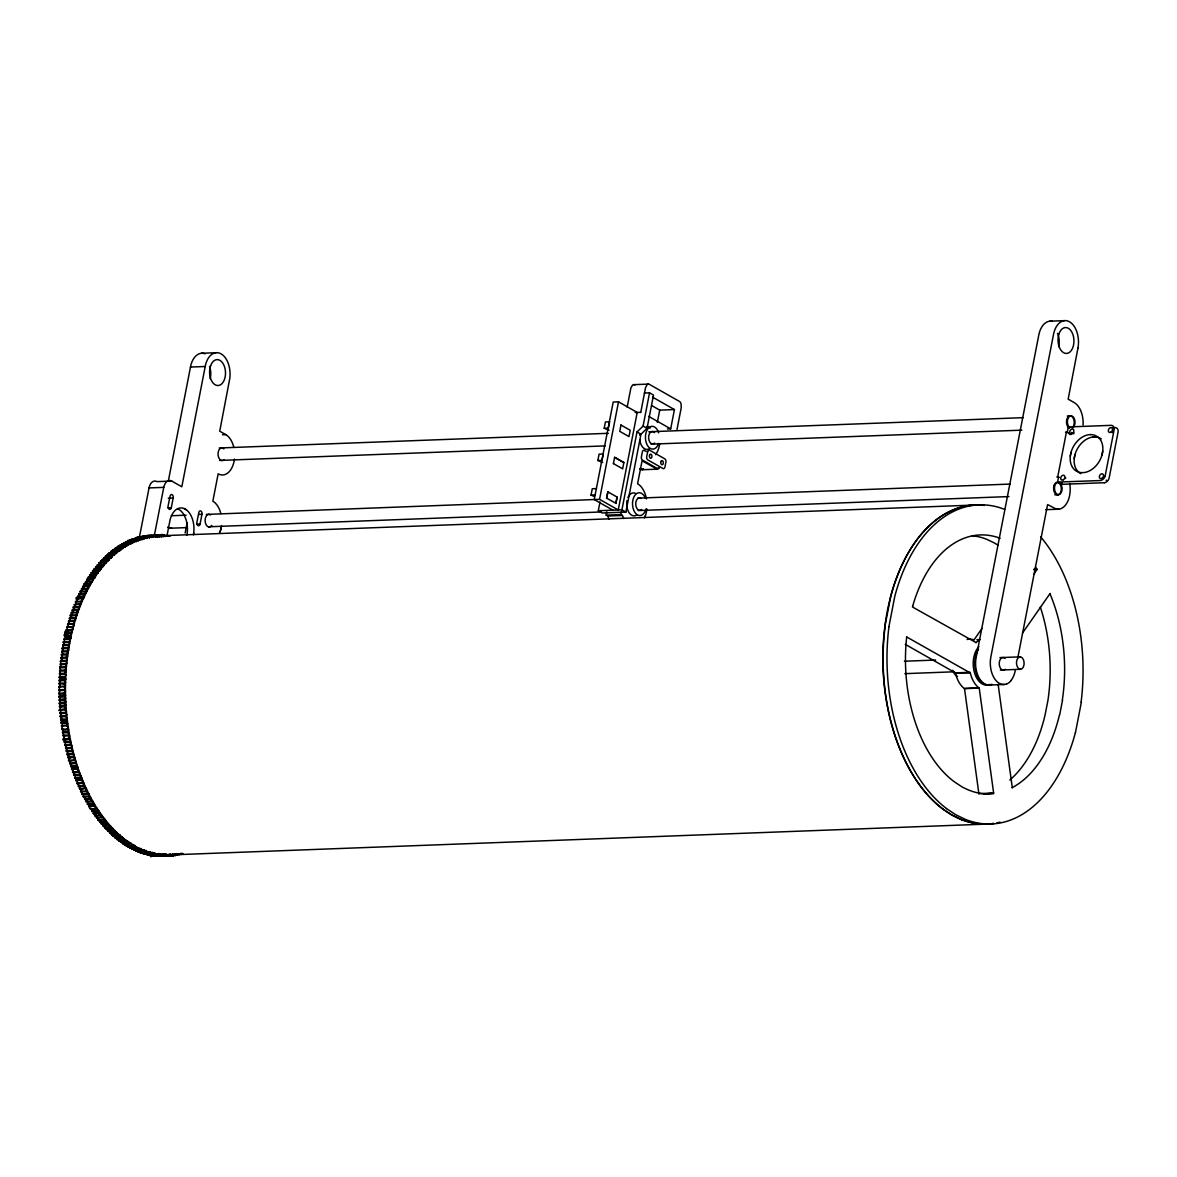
<?xml version="1.0" encoding="UTF-8"?>
<svg xmlns="http://www.w3.org/2000/svg" width="1177" height="1177" viewBox="0 0 1177 1177"><rect width="100%" height="100%" fill="white"/><g stroke="black" fill="none" stroke-linecap="round" stroke-linejoin="round"><path stroke-width="1.5" d="M60.204 684.97C57.967 687.751 61.027 690.914 58.879 693.047M58.938 687.412C68.413 684.661 62.984 689.075 65.456 691.208M64.176 687.162C69.472 682.925 55.996 684.499 60.13 682.734C57.835 679.82 61.792 676.598 65.677 679.261M125.409 542.067L125.409 543.156M124.203 842.85C123.173 847.602 132.515 844.865 128.896 842.026C128.19 845.115 121.157 845.263 122.334 841.584M127.307 542.023L127.322 541.155M131.412 843.453L132.118 845.527M129.205 541.994C128.558 537.771 135.399 539.905 136.414 541.523M135.061 539.86C136.576 544.657 118.759 539.066 133.133 540.699M64.22 683.881L65.544 682.498M129.794 540.169L130.721 541.861L131.177 539.507M136.414 541.479L137.032 537.742M132.633 540.949L132.618 543.141L127.293 543.362M126.498 841.746L120.907 842.438L120.495 840.275M126.219 842.232C127.293 835.891 118.068 845.16 118.671 838.598M65.559 682.469L64.323 680.203L65.662 679.276M138.342 540.758L138.445 538.58M118.568 840.687L123.879 840.51L123.909 839.731M60.336 678.467C57.526 677.408 62.219 675.407 59.438 674.421M65.647 678.276C62.749 677.261 66.971 675.863 65.353 674.701M133.045 540.272L133.133 538.772L134.046 539.61M123.909 839.937L123.453 837.862L122.57 839.363M116.729 839.245L116.832 837.465M122.04 839.069C109.446 837.95 123.85 843.026 122.173 836.965M65.691 674.965L64.661 673.273L66.074 671.92M134.987 539.699C134.266 536.079 141.726 536.609 141.593 539.581M143.947 537.403L143.006 536.123L142.182 538.419L141.019 536.521L139.71 540.302L138.989 538.492M136.9 539.684L131.177 539.478L136.488 539.287M142.211 539.493L142.343 537.536M121.628 836.435C120.701 839.407 113.698 839.687 115.022 835.964M120.687 837.965L119.848 834.905L116.317 835.037M60.41 661.415C61.351 663.225 61.219 665.52 59.806 667.418C62.19 670.861 56.231 675.627 64.617 674.112M66.059 671.89L64.853 670.449L66.118 669.684M143.565 539.11L142.888 537.183L137.047 537.639L138.253 539.301L138.974 537.536M143.579 539.125L144.285 537.33M119.833 834.92C118.568 838.23 111.844 837.715 113.11 833.846M118.877 836.42L118.465 835.229M66.177 669.669C64.249 667.271 67.575 665.888 65.515 664.534M118.436 835.552C119.833 830.373 112.212 839.186 111.344 834.022M146.11 538.477L146.845 536.197L141.019 536.521M117.141 834.728L116.317 831.712M181.758 853.34L181.14 854.443L180.772 853.369M138.989 537.433C139.622 535.52 140.563 540.993 140.887 537.698M144.3 537.227L144.859 536.653L146.11 538.507M111.359 833.919L111.491 832.698M115.655 832.654L109.991 833.36L109.726 831.124M115.361 833.066L115.081 830.638M179.728 854.325L179.154 854.885L178.83 853.899M61.969 659.414L60.395 661.415L65.721 661.209L66.824 663.284L65.382 664.417L60.13 664.681M65.721 661.209L67.104 660.15M177.168 855.267L177.845 853.899M107.784 831.153L108.019 829.211M115.081 830.521L113.316 831.212L113.36 828.829M182.979 853.531L177.727 853.913M978.896 793.886L964.507 688.619L979.22 688.059L993.638 793.063L983.766 794.034M67.177 660.135L67.28 659.223M144.815 537.271L144.153 538.066L143.874 537.124M175.888 853.928L175.167 855.576L174.682 853.913M66.677 658.62L66.192 657.193L67.663 656.06L66.574 654.912L61.189 655.045L62.661 654.074M172.386 855.238L171.989 853.913M112.845 828.299C111.065 831.551 105.062 830.638 106.018 826.872M146.728 537.477L147.596 535.682M111.815 829.653L111.168 826.489M152.039 537.286L152.907 535.491M173.946 853.899L173.431 855.797L159.704 855.9M62.249 657.193L62.366 656.28M62.175 657.207L60.777 658.223L66.089 658.017M66.501 654.839C69.237 654.015 65.706 650.955 68.443 650.763M170.43 855.355L169.635 855.061M153.996 537.256L154.849 535.094L155.967 537.139L155.57 535.167L154.805 536.374M912.616 606.199L912.499 607.008L976.042 642.598M168.502 855.105L168.385 855.944L167.649 855.296M111.153 826.504C109.799 829.241 102.973 829.402 104.621 825.695M110.152 827.755C111.771 821.546 101.708 829.785 102.855 823.312M62.675 654.059L62.808 653.161M61.778 652.014L63.293 650.057L62.263 648.88M155.982 537.109L156.335 535.02L157.38 537.05L158.336 534.961L159.366 537.021L160.101 536.271M166.531 855.105L166.104 856.179L165.574 855.179M170.018 853.972C169.915 859.063 168.237 851.78 167.811 855.311M171.827 855.002L177.683 855.179M1070.276 456.19L1071.041 452.292M1074.233 458.442L1074.998 454.543M1102.746 451.1L1101.996 454.999M108.402 825.945C109.682 819.766 102.664 827.107 101.134 822.841C102.002 819.163 98.265 824.091 99.721 819.781M149.273 537.198L149.008 535.344L149.759 536.109M68.457 650.749L68.604 649.851M164.603 854.84L163.838 856.312M62.44 649.071L62.278 647.924L63.47 647.865M68.59 649.822L67.472 648.542L68.781 647.674M186.893 535.108L187.202 533.122A20.171 12.388 87.8 0 0 179.934 510.112L177.506 508.729M193.425 534.858L193.749 532.887M884.81 626.914L890.783 596.15A159.381 97.926 87.8 0 1 984.34 505.433M888.885 626.752L894.873 596.003A159.381 97.926 87.8 0 1 1004.643 509.391M1081.398 702.036L1075.425 732.8M150.862 536.153L151.289 535.182L151.789 536.109M106.739 824.003L106.21 820.781M162.661 853.928C162.47 858.916 160.881 851.765 159.807 856.341M63.632 647.865L62.749 645.687L68.001 645.408L69.678 643.701L68.634 642.392L63.264 642.51L63.411 641.7L70.09 641.539L70.282 640.656M68.899 647.659L68.119 645.555M62.675 645.614L62.822 644.805L68.295 644.599M1062.537 700.227L1059.668 714.954M155.158 853.913L156.041 856.12L156.747 854.09L157.792 856.223L163.632 856.076L164.25 853.987L165.383 856.15L166.045 854.061L167.134 856.135L167.855 855.105M106.195 820.796L105.091 822.002L105.047 819.486M152.863 536.079L153.554 535.138L153.804 536.168M68.575 642.304L68.722 641.509M160.057 536.462L160.278 535.373M157.792 856.253L158.939 854.193L159.748 856.106M1077.926 348.245L1068.157 399.165L1074.189 402.593A20.612 12.667 87.8 0 1 1080.339 409.787A20.774 12.77 87.8 0 1 1083.075 420.895A20.671 12.697 87.8 0 1 1083.061 424.971M649.542 392.838L653.5 395.089L647.041 428.34L640.965 434.21L625.899 512.083L621.942 509.832L637.007 431.959L643.083 426.089L649.542 392.838L644.363 393.03M105.077 819.369L98.147 820.163L98.162 817.559M168.576 479.819L190.865 365.091A20.715 12.726 87.8 0 1 205.136 353.836M103.458 819.957C105.415 813.278 95.263 821.678 96.308 815.014M171.283 507.728L173.181 497.974A2.634 1.618 87.8 0 0 172.063 494.664A2.634 1.618 87.8 0 0 170.062 496.194L168.105 505.933A2.648 1.633 87.8 0 0 169.223 509.229A2.648 1.633 87.8 0 0 171.254 507.714L168.002 507.861M233.767 447.113A20.774 12.756 87.8 0 0 225.749 434.622L219.731 431.194L229.824 378.273A20.715 12.726 87.8 0 0 223.453 355.645A20.965 12.888 87.8 0 0 219.849 353.262A20.715 12.726 87.8 0 0 205.592 364.546L181.832 486.778L171.754 481.069L157.041 481.614A10.358 6.371 87.8 0 0 149.052 487.925L139.504 536.697M185.157 532.99L187.158 522.676M200.061 524.089L201.958 514.32A2.634 1.618 87.8 0 0 200.84 511.024A2.634 1.618 87.8 0 0 198.825 512.554L196.883 522.294A2.648 1.633 87.8 0 0 198.001 525.589A2.648 1.633 87.8 0 0 200.031 524.074L196.78 524.221M594.282 496.459L591.031 495.105L592.266 488.749L596.474 488.602M597.842 460.531L599.078 454.175L603.286 454.013L602.05 460.369L597.842 460.531L602.727 462.546M604.198 428.281L605.434 421.94L609.642 421.778L608.406 428.134L604.198 428.281L609.083 430.311M618.513 401.828L637.198 412.45L618.249 509.965L599.564 499.342L618.513 401.828L613.202 402.034L594.238 499.548L612.923 510.171M625.899 512.083L602.256 512.981L598.299 510.73L600.02 501.858M606.729 498.062L607.935 491.868M613.423 463.606L614.615 457.235L623.839 462.487L622.662 468.858L613.379 463.576M620.97 425L619.735 431.341L628.974 436.593L630.21 430.252L620.926 425.015M623.81 518.542L622.427 515.467L607.715 516.026L606.17 515.143L606.802 511.848M627.164 407.11L630.872 388.013L632.49 385.114A5.561 3.413 87.8 0 1 634.344 384.717L634.977 384.967M615.806 503.418L617.028 497.062M622.427 515.467L620.882 514.584L621.515 511.289M640.715 412.568L645.585 387.454L647.203 384.57A5.561 3.413 87.8 0 1 649.057 384.158L679.85 401.666A4.811 2.957 87.8 0 1 681.071 403.814L681.233 407.728L676.981 429.59M657.34 422.411L659.723 410.126L651.881 405.668M667.418 429.002L670.684 428.869L674.436 409.581L652.455 397.076M1017.987 656.825L1047.604 504.58L1056.21 509.023A20.627 12.667 87.8 0 0 1065.45 505.139A20.583 12.638 87.8 0 0 1069.628 495.458A20.627 12.667 87.8 0 0 1069.775 483.982L1069.716 483.467M1104.276 482.717L1061.551 484.335L1057.593 482.084L1058.594 476.906L1056.799 476.979M1071.629 432.43L1071.261 434.372L1067.304 432.121L1068.304 426.942L1111.441 425.338A5.076 3.737 -60.4 0 1 1114.075 430.017L1105.262 475.39A5.149 3.796 -60.4 0 1 1100.304 480.54L1057.593 482.084M1061.551 484.335L1061.86 482.717M154.216 536.138L163.765 487.366A10.358 6.371 87.8 0 1 171.754 481.069M156.673 537.109L157.586 535.241M161.985 536.903L162.367 535.035L163.25 536.697M64.779 641.745C62.366 637.713 68.81 637.169 70.223 640.568M160.234 535.579L160.881 534.947L161.337 536.977M101.869 817.868L101.472 814.616L100.31 815.705M96.146 817.5L101.487 817.191M70.738 638.508C69.325 634.815 72.753 633.461 71.267 630.151M64.044 638.625C69.06 639.42 57.908 631.313 70.017 635.374M158.763 536.756C158.557 533.814 165.295 533.711 165.163 536.462M164.074 536.55L164.912 535.197M154.746 853.045L153.76 855.87L154.702 852.839M153.76 855.87L159.601 855.738L160.278 853.693L161.72 855.929L155.776 856.091M94.601 815.234L94.631 812.66M99.913 815.028C86.201 815.808 104.106 817.25 99.721 812.66M64.779 635.58C69.561 636.33 58.865 628.356 70.723 632.358M161.646 855.826L162.647 853.899M99.501 812.851L93.439 813.719L93.557 811.13M98.75 813.513L98.868 810.924M160.866 536.462L161.617 535.623M166.178 536.271L166.398 535.373L167.075 536.182M906.643 636.948L970.304 672.95A25.894 15.904 87.8 0 0 978.984 687.912M152.716 853.913C148.876 859.21 166.134 853.178 152.274 855.664M66.78 632.726L66.059 630.504M97.544 811.012L91.924 811.468L91.423 808.378M97.367 811.159L97.25 808.437M71.532 629.371L65.956 630.328L72.636 629.533M67.457 629.769C65.191 625.016 72.209 628.121 73.842 625.796M72.768 629.563L72.312 626.399M163.029 536.138L169.032 536.153M150.627 853.958C148.42 861.873 158.468 849.397 157.056 855.37M157.586 855.444L158.674 853.502L159.601 855.738M96.617 808.261C80.963 811.291 95.911 800.375 95.396 808.246M68.295 626.841L67.736 623.648L74.401 623.751L73.798 620.912L75.534 620.058M73.827 625.767L73.048 623.442M148.537 853.943L148.258 854.899L147.596 853.928M88.966 806.833L89.172 804.259M94.278 806.628L94.484 804.053M146.625 853.207C144.33 856.253 152.127 854.473 152.73 852.398M69.266 622.957L68.59 620.735L73.916 620.529M147.728 854.811L153.657 854.414M150.17 851.78C149.391 855.988 148.891 850.221 147.978 851.898M94.072 803.347L87.525 804.45L87.775 801.875M92.909 804.185L93.086 801.684M70.208 620.22C67.074 616.616 74.96 616.321 75.519 620.029M144.58 852.869L143.726 853.766L149.597 853.605M146.242 854.443L151.553 854.252M92.821 801.184L91.262 801.493L91.335 798.521M91.438 801.802C86.392 802.979 84.7 799.448 85.053 796.991M91.085 801.154L85.759 801.36M75.725 614.806L76.167 618.043L70.782 618.219L70.414 614.997L77.064 615.233L77.108 613.953M142.711 851.913L142.255 853.296M147.949 851.986C147.566 854.605 140.784 854.767 141.549 851.442M140.916 850.75L140.298 852.531L139.651 851.574M147.566 853.119C146.257 847.543 145.374 855.87 139.739 852.442M91.306 798.521L89.879 799.006L90.364 796.785M71.959 614.894C68.34 609.583 81.007 614.982 77.476 610.024M76.932 613.644L76.696 611.981M144.241 849.912C144.344 852.589 137.268 853.766 137.665 850.412M90.379 796.755L83.405 797.006L83.493 793.96M88.716 796.8L88.687 793.519L87.069 793.563L87.422 790.959L80.801 791.841L80.948 789.988M72.739 612.673L72.768 611.393M72.121 610.127C86.657 610.069 69.281 607.92 72.724 611.304M138.754 850.633L138.327 851.81M140.269 852.634L145.61 852.339M89.069 794.254L82.096 794.446L82.346 791.65M73.621 608.332C71.62 604.522 79.477 607.994 80.374 606.258M74.033 609.142L72.533 609.451M77.844 609.259L79.345 608.95L78.727 606.464M136.797 849.853L135.796 850.897L135.679 849.176M143.594 851.692L137.768 851.707M85.803 790.929L86.524 789.134M134.943 848.749L134.428 850.059M80.374 606.229L79.521 604.463L80.404 604.022M658.311 467.843L657.163 469.182L642.156 469.726L640.023 468.578M136.311 851.118C141.505 853.678 142.461 846.454 143.462 851.545M84.818 787.663C80.316 792.621 78.418 786.045 78.476 783.235M132.942 848.014L131.883 849.073L131.809 847.249M133.722 847.999C133.016 852.604 139.857 849.912 140.96 848.455M75.99 603.463L75.593 601.285L81.684 601.462M80.992 602.595L80.904 601.079M80.978 789.899L80.86 788.546L79.698 789.134M84.921 787.398C85.377 785.339 82.537 786.368 83.788 783.029M131.059 846.954L130.456 848.323L129.911 846.969M76.255 601.594C79.786 601.697 70.546 594.37 82.258 598.563M136.194 847.175C137.709 850.338 138.651 845.454 139.651 850.059M132.398 849.308L137.694 849.132M136.267 847.013L135.767 848.117L130.441 848.337M134.59 845.41C134.325 849.823 120.466 845.645 133.825 847.087M83.655 783.088L77.152 783.794L77.55 781.557M82.464 783.588L82.64 780.322L75.711 780.307L76.196 777.762L81.537 777.57L81.846 778.365M76.74 598.652L78.388 598.607L77.903 596.062L84.523 596.607L84.258 593.635L86.083 593.385M82.052 598.446L76.431 599.328M82.449 598.652L83.699 598.416L83.214 595.856M129.029 846.175L128.514 847.263M81.316 780.822L81.816 778.468M79.565 596.048L79.109 593.517L84.42 593.311M127.042 845.233L126.336 846.013L126.086 844.659M81.507 777.57L74.887 778.232L75.416 775.893M80.198 778.026L80.727 775.687M80.772 593.546L80.345 591.001L86.951 591.634L86.774 588.662L88.599 588.529L87.907 586.573M86.083 593.355L85.744 590.854M132.001 845.777L133.295 844.556L133.325 846.778M125.189 843.997L124.688 844.968M80.772 775.599C79.653 773.466 71.282 777.261 74.386 773.024M79.109 775.202L79.609 772.524L78.138 772.318M123.511 842.379L122.805 843.732M81.89 591.369L81.625 588.544L86.936 588.353M78.359 770.552C78.359 773.318 70.9 773.583 73.048 770.744M121.599 841.172L121.054 842.188M83.214 588.529C80.168 582.909 92.497 589.545 89.261 584.292M126.586 841.584L127.66 840.966L128.102 843.541M78.447 770.405C78.594 767.286 70.605 771.273 71.62 766.551M77.049 769.449L77.697 767.11L76.932 766.345M119.804 839.76L119.054 841.055M84.141 585.072C83.155 580.908 90.923 585.558 91.144 583.557C91.32 579.393 83.567 580.261 85.789 584.263M84.332 586.823L84.332 585.631M88.246 585.925L82.581 586.749M73.136 770.597L73.092 769.317L71.753 769.655M643.436 468.814L642.451 469.741M76.682 766.404L70.752 766.727L71.444 764.403M76.078 766.521C77.167 763.682 75.475 763.902 75.181 762.328C78.888 757.591 58.953 761.769 74.372 760.577M89.57 583.557L83.905 584.366M117.803 838.657L117.214 839.628M75.137 763.579L69.811 763.77L70.532 761.475M116.067 837.053L115.375 838.142M92.071 582.129C92.88 580.923 93.071 575.818 94.969 577.789M87.157 581.997L87.024 579.158L92.336 578.952M68.693 760.004L69.649 758.518M74.004 759.798L74.725 757.429L68.045 757.782L68.81 755.546L67.369 754.737M114.36 835.39L113.61 836.538M88.54 579.761L88.452 576.921L93.763 576.73M73.445 757.576L73.901 754.442L67.221 754.751L67.795 751.632L66.221 750.882L67.045 748.587M655.633 454.69L657.222 452.042A21.73 13.344 87.8 0 0 659.694 443.803M94.999 577.804C95.852 575.244 95.867 572.949 98.324 572.978M112.536 833.875L111.874 834.861M90.085 577.348L89.893 574.744L95.205 574.538M116.214 831.845L115.464 832.933M72.327 753.736L73.106 751.426M110.815 832.183L110.049 833.272M91.468 574.965L91.379 572.611L96.823 572.537M973.894 640.053L982.001 628.415M1034.23 574.023L1036.981 569.227A129.382 79.492 87.8 0 0 1035.466 567.064M1022.519 633.049L1050.105 593.458M73.033 751.426L71.812 751.485L72.135 749.852M109.034 830.55L107.784 831.183L113.095 830.977M92.674 571.816L92.895 570.536L99.015 571.139M97.985 571.61L98.206 570.33M66.089 748.601L66.074 745.527M71.267 748.41L71.65 745.335M72.194 749.793L71.591 748.41M94.513 571.125C92.071 566.063 100.707 569.962 101.296 568.682M99.604 569.977L99.736 568.314M107.21 828.932L106.563 829.785M108.24 831.624L113.536 831.433M105.709 826.887L104.9 827.887M65.824 745.527C63.661 745.688 67.177 741.466 64.426 742.393M71.503 745.321L70.09 744.482L70.958 742.246L64.279 742.378L65.015 739.362M95.572 567.049C109.799 567.285 92.968 564.489 95.984 568.874M64.117 741.539L69.414 741.363L69.59 742.172M103.973 825.092L103.149 826.077M69.531 741.216C70.988 740.156 70.267 738.582 69.031 739.038C56.658 742.304 67.236 737.037 63.705 736.155C63.602 734.095 62.499 732.491 63.131 729.917C62.307 728.489 61.351 726.415 62.484 724.238C55.672 718.426 77.711 721.575 60.924 722.413M97.161 565.107C111.624 565.843 94.616 561.988 97.514 566.858M63.47 738.406C73.298 741.392 69.487 728.269 62.337 732.05M98.853 563.68C98.956 561.664 104.223 561.4 105.327 563.533M98.765 563.239L104.503 562.547M102.222 823.297L101.428 824.194M99.03 565.578L98.809 563.474M100.722 563.18C98.927 558.486 107.136 562.194 107.681 561.311M100.398 561.414L106.136 560.738M67.663 731.844L68.619 729.74L62.028 729.711M99.089 819.207L98.162 820.148M102.267 561.988C100.766 557.354 107.725 559.502 109.373 559.928M102.046 559.649L107.798 558.987M61.822 728.857C70.973 731.094 69.075 722.943 61.469 726.489M97.294 817.353L96.573 818.059M104.003 559.722C102.384 555.176 109.785 557.883 111.05 558.281M103.723 557.927L109.476 557.295M66.677 725.429L67.707 723.414L61.116 723.281M95.94 815.014L94.999 815.911M105.739 558.442C103.841 554.911 110.329 554.029 111.815 556.53M105.43 556.28L111.182 555.662M94.513 812.748L93.454 813.704M112.256 557.148L112.462 554.499L114.463 555.161L114.669 552.557L109.358 552.749L109.108 554.955M107.387 556.486L107.607 554.279L112.918 554.073M61.925 720.398L60.704 720.044L61.116 718.676M92.733 810.776L93.557 811.085M97.72 810.865L98.574 810.453M61.175 718.617C63.323 717.117 59.071 717.117 60.483 715.675M60.174 715.94L65.5 715.734L66.692 714.763M110.873 553.778L111.124 551.292L116.435 551.086L117.42 552.66L117.98 549.865L119.73 550.924M110.653 551.66L116.435 551.086M91.203 808.555L90.438 809.173M60.601 715.587L61.307 714.012M61.233 713.983C58.409 713.718 62.661 710.29 59.821 710.334M65.309 712.379C71.267 706.95 47.124 713.336 66.147 708.333M59.939 712.629L65.191 712.482L66.706 714.748M112.609 552.057L112.904 549.894L118.215 549.688M59.615 709.407L60.777 707.583M114.316 549.88C114.125 546.054 120.422 548.968 121.525 549.63M114.243 548.894L120.025 548.35M60.763 707.568C57.438 707.053 62.499 704.611 59.512 703.861M59.38 706.156L65.927 705.111M116.082 548.055L121.849 547.07L122.791 548.732L123.688 545.848L125.159 547.231M87.539 804.435L89.055 804.009M59.438 703.831L60.439 702.08M59.188 702.875L65.75 701.875M117.965 547.673L118.377 546.054L123.688 545.848M121.849 547.07L116.067 547.599M86.142 802.008L87.51 801.375M60.454 702.066C58.644 700.33 60.115 699.329 59.865 697.667M59.115 699.565L65.618 698.652A159.66 98.088 87.8 0 1 165.986 536.123M64.367 699.403L64.912 700.536M84.759 799.521L90.07 799.33M83.081 793.886L82.096 794.431M58.953 696.328L65.544 695.401L65.265 694.312M59.291 697.372L58.938 696.328L65.412 695.475M125.556 544.686C112.609 547.526 125.174 541.435 126.41 546.349M127.425 543.597L121.628 544.083L127.425 543.597L128.293 545.348L129.308 542.568L130.721 544.083M83.479 796.961L85.068 796.961M59.836 694.459C55.878 691.826 65.868 694.71 65.471 691.223M81.86 791.282L80.816 791.827M123.526 544.348L123.997 542.774L129.308 542.568M86.112 788.384L85.009 788.928M128.514 543.568L132.604 543.171M131.221 541.597L125.409 542.053L135.855 541.744M78.285 783.308L77.299 783.735M78.344 786.501L83.655 786.31M77.02 780.645L76.005 781.028M131.103 541.714L130.721 544.054M76.093 777.806L74.887 778.232M138.445 538.551L133.133 538.757M64.676 673.259L59.35 673.465M74.887 775.069L73.813 775.408M142.196 539.522L138.092 539.816M72.827 772.524L74.401 772.98M147.493 538.213L148.905 536.05M149.464 537.86L150.568 535.55L151.421 537.536M69.958 763.755L71.444 764.373M68.928 760.783L70.546 761.445M1092.521 437.005L1095.787 436.888M68.06 757.782L69.664 758.488M170.032 853.943L171.151 855.988M66.971 748.587L66.28 748.601M201.355 353.277L216.068 352.717M992.049 684.396A20.642 12.682 87.8 0 1 984.575 683.866A20.745 12.741 87.8 0 1 978.411 676.657A20.936 12.859 87.8 0 1 976.13 669.492A20.568 12.638 87.8 0 1 976.16 657.384L1038.805 334.959A20.568 12.638 87.8 0 1 1043.028 325.22A20.936 12.859 87.8 0 1 1049.781 321.189L1064.494 320.644A20.745 12.741 87.8 0 1 1069.54 321.807A20.656 12.697 87.8 0 1 1075.704 329.001A20.745 12.741 87.8 0 1 1078.426 340.079A20.656 12.697 87.8 0 1 1077.911 348.215M190.424 367.062L205.136 366.503M633.712 384.658L648.424 384.099M659.723 410.126L674.436 409.581M635.212 412.524L640.612 412.333M222.482 434.754L225.749 434.622M219.202 447.996L608.377 433.313M648.762 431.782L1023.254 417.658M1067.318 415.996L1070.982 415.849M219.613 460.442L605.125 445.892M651.013 444.156L1021.842 430.149M1112.324 427.678L1115.399 427.589A5.076 3.737 -60.4 0 1 1118.032 432.268L1109.22 477.627A5.149 3.796 -60.4 0 1 1104.261 482.791M1065.494 432.18L1067.304 432.121M1069.452 434.431L1071.261 434.372M149.052 487.925L163.765 487.366M168.267 498.151L173.181 497.974M591.031 495.105L595.238 494.943M198.678 514.452L201.958 514.32M171.415 515.732L186.098 515.188M206.284 514.423L599.564 499.342M637.684 498.136L1010.352 484.071M598.299 510.73L621.942 509.832M169.988 528.238L186.51 527.62M208.535 526.781L601.388 511.951M638.111 510.568L1008.924 496.576M1054.827 494.84L1058.491 494.708A6.223 3.825 87.8 0 0 1061.492 485.292A6.223 3.825 87.8 0 0 1054.872 485.468A6.223 3.825 87.8 0 0 1058.491 494.708M606.17 515.143L620.882 514.584M147.007 535.52L160.881 534.947M145.006 535.785L150.833 535.52M157.071 535.211L164.397 535.152M143.006 536.123L148.832 535.829M156.35 535.932L973.732 505.08M139.033 536.977L144.859 536.653M137.562 537.359L142.873 537.153M166.899 536.094L170.43 535.962M135.09 538.095L140.401 537.904M138.842 539.184L144.153 538.978M129.249 540.272L134.561 540.066M123.511 543.038L128.823 542.965M1045.647 509.685L1058.711 509.2M117.906 546.363L123.217 546.29M112.448 550.247L117.759 550.042M108.887 553.146L114.228 553.072M107.151 554.676L112.462 554.485M94.028 569.035L99.339 568.829M92.497 571.08L97.809 570.874M90.997 573.17L96.337 573.081M89.511 575.303L94.837 575.112M88.069 577.495L93.38 577.304M86.657 579.746L91.968 579.54M85.274 582.027L90.614 581.953M81.287 589.177L86.642 589.103M80.021 591.663L85.332 591.457M78.8 594.179L84.111 593.973M77.638 596.842L82.905 596.533M75.299 601.977L80.61 601.771M79.874 603.786L74.21 604.654L79.521 604.448M1033.7 569.344L1036.981 569.227M1033.994 569.786L1037.261 569.653M73.195 607.479L78.506 607.273M71.12 612.908L76.431 612.717M70.164 615.733L75.49 615.542M69.252 618.602L74.563 618.396M68.369 621.485L73.68 621.279M67.53 624.398L72.842 624.207M66.721 627.356L72.032 627.15M65.221 633.344L70.591 633.226M64.529 636.374L69.84 636.168M65.603 637.831L70.914 637.625M63.867 639.435L69.178 639.229M62.969 644.79L64.367 643.907L63.323 642.598M62.278 647.924L67.589 647.718M62.146 648.733L67.457 648.527M61.778 651.058L67.089 650.852M61.645 651.881L67.03 651.749M61.307 654.206L66.618 654.015M60.88 657.384L66.192 657.193M60.498 660.577L65.809 660.371M60.145 663.784L65.456 663.578M59.85 666.991L65.162 666.8M59.777 667.83L65.088 667.639M59.586 670.228L64.897 670.022M59.586 671.125L64.897 670.934M976.925 639.685L980.206 639.552M59.174 676.716L64.485 676.51M59.13 677.569L64.441 677.363M59.027 679.968L64.338 679.776M59.071 680.88L64.308 680.615M58.924 683.234L64.249 683.043M58.865 686.5L64.191 686.309M58.85 689.781L64.161 689.575M58.85 690.634L64.161 690.428M904.436 661.224L935.641 660.047M999.891 657.619L1020.091 656.854M58.894 693.9L65.147 694.253M58.968 697.181L64.279 696.99L64.249 696.137M59.071 700.462L64.397 700.256M59.233 703.728L64.544 703.537L64.5 702.684M904.848 673.656L954.415 671.787M1000.318 670.051L1020.503 669.286A6.223 3.825 87.8 0 0 1023.504 659.87A6.223 3.825 87.8 0 0 1016.884 660.047A6.223 3.825 87.8 0 0 1020.503 669.286M905.29 644.363L955.444 672.876L970.157 672.317M59.438 707.009L64.75 706.803L66.162 708.319M955.444 672.876L970.304 672.95M59.953 713.527L65.265 713.336M60.262 716.778L65.588 716.587L67.045 717.955M60.527 719.176L65.838 718.985L67.295 720.206M60.704 720.044L66.015 719.853M989.622 685.029L1004.334 684.47M978.999 687.898L964.272 688.457A25.894 15.904 87.8 0 1 955.592 673.494M61.351 725.65L66.662 725.444L66.78 726.283M62.558 732.903L67.78 732.683M62.881 735.242L68.192 735.037M63.117 736.081L68.34 735.86M64.764 744.688L70.09 744.482M64.956 745.497L70.267 745.306M65.471 747.792L70.797 747.601M65.662 748.601L70.973 748.41M66.221 750.882L71.532 750.691M66.427 751.691L71.812 751.485M67.001 753.957L72.312 753.751L72.533 754.545M67.825 756.988L73.136 756.796M69.575 763.005L74.887 762.799M70.517 765.962L75.828 765.756M72.4 767.272L77.711 767.08M71.473 768.89L76.785 768.699M72.488 771.788L77.8 771.597M73.518 774.657L78.83 774.466M74.592 777.497L79.904 777.306M75.711 780.307L81.022 780.101M76.843 783.073L82.155 782.867M78.02 785.809L83.332 785.603M79.242 788.502L84.553 788.296M80.477 791.15L86.127 791.635M81.757 793.769L87.069 793.563M83.052 796.343L88.378 796.138M84.391 798.874L89.702 798.683M87.157 803.817L92.468 803.611M88.584 806.216L93.895 806.01M90.04 808.57L95.749 808.982M91.526 810.879L96.838 810.673M93.042 813.145L98.353 812.939M97.735 819.619L103.046 819.427M99.354 821.678L104.665 821.487M99.78 822.208L105.091 822.017M100.987 823.694L106.298 823.488M102.649 825.651L107.96 825.445M978.926 793.622L993.638 793.063M104.341 827.549L109.652 827.343M106.048 829.388L111.359 829.182M109.535 832.919L114.846 832.713M111.3 834.581L116.611 834.39M113.095 836.2L118.406 836.008M114.89 837.759L120.216 837.568M120.422 842.085L125.733 841.893M122.305 843.409L131.397 843.423M124.188 844.659L129.499 844.468M126.101 845.836L131.412 845.66M126.586 846.16L131.912 845.969M129.941 848.043L135.752 848.131M131.883 849.073L137.194 848.867M133.84 850.015L139.151 849.823M135.796 850.897L146.242 850.53M146.639 851.883L150.744 851.913L150.994 853.781M141.726 853.148L147.037 852.942M156.541 853.811L160.087 853.678M160.749 854.237L166.06 854.031M170.989 854.885L988.386 824.032M168.37 855.959L175.697 855.502M63.426 641.7L64.72 641.745M69.369 638.434L70.708 638.508M657.163 469.182L642.068 460.81L637.596 483.776A21.819 13.403 87.8 0 1 642.274 488.249A22.025 13.535 87.8 0 1 646.482 498.916M163.632 856.076L162.75 854.399M64.941 739.347L63.72 739.244M65.412 632.549L66.53 632.696M68.957 739.024L68.781 738.2M66.221 629.563L67.324 629.739M67.001 626.605L68.045 626.797M155.57 855.12L154.878 853.958M67.751 623.648L69.09 623.942L69.178 622.81M153.554 854.723L152.73 852.442M67.28 729.49L67.133 728.651M68.604 620.735L69.708 621.015M74.887 617.675L76.152 618.043M69.561 617.866L70.782 618.219M66.353 723.061L66.236 722.222M70.429 614.997L71.532 615.35M71.385 612.187L72.606 612.628M144.285 849.823L145.051 852.236M73.43 606.67L74.519 607.126M141.623 850.912L140.975 848.573M64.75 706.803L64.691 705.95M80.58 604.11L81.331 603.345M64.882 703.699L65.941 705.082M961.55 819.648L951.825 814.97L942.38 808.746M184.039 508.479L186.466 509.862M65.044 700.595L65.765 701.86M81.875 601.55L81.949 599.608M65.176 697.461L65.632 698.623A159.66 98.088 87.8 0 0 177.521 854.134M77.917 596.062L78.977 596.665M59.953 694.518L60.218 695.592M134.634 845.321L135.252 847.852M1067.951 432.724L1066.465 431.871L1057.755 476.67L1059.241 477.524M1069.437 433.563L1070.938 434.416M648.704 416.378L670.684 428.869M643.083 426.089L647.041 428.34M637.007 431.959L640.965 434.21M646.232 451.497L644.319 450.423A2.589 1.589 87.8 0 0 642.333 451.997L641.406 456.764A2.589 1.589 87.8 0 0 642.451 460.075L657.663 468.711A2.589 1.589 87.8 0 0 659.444 467.828M639.935 468.917L640.876 469.461A2.589 1.589 87.8 0 0 642.568 468.77M614.629 457.397L623.854 462.649M79.124 593.517L80.183 594.15M80.433 591.06L81.404 591.678M60.13 684.911L58.924 684.102M81.64 588.559L82.67 589.25M946.47 808.599L955.901 814.822L965.64 819.486A159.381 97.926 87.8 0 0 1075.366 732.756M82.934 586.131L84.141 586.999M84.273 583.763L85.347 584.586M91.012 581.291L92.174 582.218M85.7 581.482L86.539 582.144M87.039 579.158L88.04 579.996M88.452 576.936L89.452 577.804M89.908 574.759L90.894 575.656M91.394 572.625L92.409 573.611M61.91 659.355L60.851 658.281M92.895 570.551L93.704 571.345M94.44 568.52L95.219 569.344M101.31 566.343L102.62 567.432L102.502 565.034M95.999 566.549L96.882 567.52M102.899 564.43L104.017 565.71L104.238 563.901M97.588 564.636L98.456 565.622M99.192 562.768L100.104 563.857M100.839 560.958L101.678 562.003M105.224 563.4L106.107 563.386L105.724 561.341M102.502 559.207L103.385 560.34M104.238 557.574L104.9 558.472M105.886 555.868L106.504 556.721M107.607 554.293L108.402 555.441M114.669 552.572L116.199 553.69L115.979 551.483M109.358 552.763L110.049 553.808M111.124 551.307L111.947 552.587M112.918 549.909L113.669 551.13M114.728 548.556L115.375 549.659M116.552 547.276L117.185 548.408M118.391 546.069L119.009 547.202M120.378 545.157L120.863 546.069M74.019 609.112L73.533 608.171M122.114 543.818L122.673 544.922M75.019 606.361L74.254 604.757M124.012 542.788L124.585 543.98M609.097 519.101L607.715 516.026M131.221 541.611L132.045 543.406M125.91 541.817L126.513 543.127M81.301 603.257L80.904 602.418M86.524 789.105L86.171 788.355M127.822 540.92L128.308 541.979M137.003 539.11L138.327 540.787L132.412 541.096M131.853 539.669L132.28 540.743M135.605 537.948L136.164 539.434M75.446 775.79L75.137 774.981M84.406 585.808L84.053 584.778M146.845 536.226L147.463 538.11M177.124 855.149L176.888 854.37M149.185 536.918L149.45 537.83M173.166 855.797L172.798 854.517M152.848 535.285L153.407 537.315M147.537 535.491L147.993 537.153M172.872 854.811L172.651 853.958M98.324 572.949L97.882 571.198M92.924 572.787L92.6 571.507M99.81 570.845L99.545 569.786M101.34 568.874L100.898 566.858M157.586 535.255L157.939 536.889M159.616 535.417L159.851 536.653M104.282 564.107L104.106 563.165M161.617 535.638L161.764 536.374M107.71 561.517L107.445 560.002M153.525 854.605L153.407 853.913M109.064 557.854L109.373 559.884M149.714 855.105L149.523 853.943M107.49 560.208L107.372 559.458M111.035 558.163L110.756 556.206M145.698 854.193L145.521 852.825M998.155 684.455L1012.323 787.766M143.726 853.752L143.55 852.266M65.588 716.587L65.5 715.734M119.716 550.807L119.568 548.82M114.375 550.615L114.301 549.674M64.985 710.069L64.912 709.216M121.511 549.512L121.378 547.526M116.155 549.115L116.082 547.835M125.159 547.202L125.071 545.334M119.804 546.702L119.76 545.539M126.998 546.084L126.939 543.892M121.658 545.495L121.628 544.098M128.013 846.984L127.984 845.277M64.205 693.709L64.191 692.856M1069.805 427.766A6.223 3.825 87.8 0 1 1068.113 418.188A6.223 3.825 87.8 0 1 1074.189 418.379A6.223 3.825 87.8 0 1 1072.733 427.854M171.562 527.634A6.223 3.825 87.8 0 1 167.664 527.061M1080.854 473.669A20.186 14.889 -60.4 0 1 1077.705 448.231A20.186 14.889 -60.4 0 1 1101.275 438.903M1106.512 480.157A2.589 1.913 -60.4 0 1 1106.145 480.466M1103.967 477.171A2.589 1.913 -60.4 0 1 1104.659 476.494M1065.494 478.436A2.589 1.913 -60.4 0 1 1065.832 478.097M1112.294 432.636A2.589 1.913 -60.4 0 1 1112.809 431.209M1073.689 433.842A2.589 1.913 -60.4 0 1 1074.042 432.886M991.078 684.44A20.73 12.741 87.8 0 1 976.616 674.171A20.73 12.741 87.8 0 1 978.528 649.189M989.445 684.499A20.73 12.741 87.8 0 1 974.379 672.317A20.73 12.741 87.8 0 1 978.911 646.688M1006.762 683.837A20.642 12.682 87.8 0 1 999.288 683.322A20.745 12.741 87.8 0 1 993.123 676.098A20.936 12.859 87.8 0 1 990.843 668.948A20.568 12.638 87.8 0 1 990.872 656.825L1053.518 334.4A20.568 12.638 87.8 0 1 1057.74 324.661A20.936 12.859 87.8 0 1 1064.494 320.644M1015.207 670.743A20.642 12.682 87.8 0 1 1010.999 680.483M1011.205 680.468A20.936 12.859 87.8 0 1 1006.879 683.896M1069.216 428.148A6.326 3.884 87.8 0 1 1067.083 418.6A6.326 3.884 87.8 0 1 1073.233 418.085A6.326 3.884 87.8 0 1 1072.173 427.884M1005.261 669.227A6.326 3.884 87.8 0 1 1000.259 667.903A6.326 3.884 87.8 0 1 1000.082 659.708A6.326 3.884 87.8 0 1 1005.011 658.399M1049.781 321.189A20.745 12.741 87.8 0 1 1052.297 321.365M1057.49 333.356A12.962 7.959 87.8 0 1 1058.594 346.612M993.285 823.532A159.66 98.088 87.8 0 1 882.985 666.535A159.66 98.088 87.8 0 1 983.369 505.271M946.499 808.511A159.381 97.926 87.8 0 1 888.944 626.782M1040.659 536.874A159.381 97.926 87.8 0 1 1081.089 702.213M967.111 639.479A25.894 15.904 87.8 0 1 973.614 639.861M976.013 642.671A25.894 15.904 87.8 0 1 979.529 639.876M912.661 606.243A129.382 79.492 87.8 0 1 1000.126 538.257M972.276 535.712A129.382 79.492 87.8 0 1 986.856 539.375L994.168 542.862A129.382 79.492 87.8 0 1 998.111 545.289M906.687 636.978A129.367 79.477 87.8 0 0 954.356 781.808L961.418 786.501A129.382 79.492 87.8 0 0 993.565 793.695M1050.031 593.944A129.367 79.477 87.8 0 1 1062.301 700.183M1059.418 715.027A129.367 79.477 87.8 0 1 1012.088 787.693M1040.321 607.052A129.529 79.58 87.8 0 1 1047.868 700.801L1044.955 715.513A129.529 79.58 87.8 0 1 1009.837 780.013M993.756 823.429A159.381 97.926 87.8 0 1 961.565 819.56M942.6 808.776A159.381 97.926 87.8 0 1 885.06 627.047M1000.023 822.149A159.381 97.926 87.8 0 1 996.904 822.87M957.519 676.422A11.402 7.003 87.8 0 1 952.782 670.287M220.835 513.599A20.715 12.726 87.8 0 0 212.846 501.196L218.172 473.816A20.745 12.741 87.8 0 0 233.649 463.076A20.774 12.756 87.8 0 0 234.444 459.104M221.526 525.575A20.715 12.726 87.8 0 1 219.51 533.107M221.217 527.62A20.848 12.815 87.8 0 1 220.202 531.415M209.506 366.474A12.962 7.959 87.8 0 1 210.153 378.7M224.071 459.692A6.326 3.884 87.8 0 1 219.069 458.353A6.326 3.884 87.8 0 1 218.878 450.173A6.326 3.884 87.8 0 1 223.821 448.849M211.742 525.383A6.326 3.884 87.8 0 1 206.622 525.501A6.326 3.884 87.8 0 1 205.681 517.247A6.326 3.884 87.8 0 1 210.565 514.967M167.311 535.123A20.171 12.388 87.8 0 1 167.502 533.137L170.15 519.469A20.171 12.388 87.8 0 1 185.26 509.082A20.171 12.388 87.8 0 1 193.719 532.887M646.026 508.905A11.402 7.003 87.8 0 1 635.639 513.378A11.402 7.003 87.8 0 1 634.58 495.767A11.402 7.003 87.8 0 1 645.379 498.209M641.656 509.45A6.223 3.825 87.8 0 1 635.727 504.506A6.223 3.825 87.8 0 1 640.994 498.489M645.379 515.541A21.819 13.403 87.8 0 1 644.437 517.895M646.879 508.964A22.025 13.535 87.8 0 1 645.393 515.806M649.336 448.761A11.505 7.077 87.8 0 1 639.714 439.742M639.729 435.24A11.505 7.077 87.8 0 1 639.905 434.122M646.673 426.457A11.505 7.077 87.8 0 1 650.087 428.104M637.037 514.761A11.505 7.077 87.8 0 1 629.224 512.922A11.505 7.077 87.8 0 1 627.003 500.534M627.929 497.488A11.505 7.077 87.8 0 1 635.86 493.531M658.649 443.42A11.402 7.003 87.8 0 1 647.997 446.26A11.402 7.003 87.8 0 1 648.012 428.619A11.402 7.003 87.8 0 1 658.664 432.827M654.559 443.038A6.223 3.825 87.8 0 1 649.572 441.655A6.223 3.825 87.8 0 1 649.557 433.474A6.223 3.825 87.8 0 1 654.544 432.665M607.803 491.809L606.567 498.165L615.954 503.315L617.16 497.106L607.803 491.809M647.644 451.806L646.717 456.558A2.589 1.589 87.8 0 0 647.762 459.869L662.975 468.52A2.589 1.589 87.8 0 0 664.961 466.945L665.888 462.178A2.589 1.589 87.8 0 0 664.843 458.868L649.63 450.217A2.589 1.589 87.8 0 0 647.644 451.806M1090.211 434.607L1088.563 434.754A20.186 14.889 -60.4 0 0 1070.584 454.263A20.186 14.889 -60.4 0 0 1081.207 472.639L1084.458 472.536A20.186 14.889 -60.4 0 0 1102.452 453.027A20.186 14.889 -60.4 0 0 1091.829 434.651L1090.211 434.607M1102.113 478.274A2.589 1.913 -60.4 0 0 1102.834 474.051A2.589 1.913 -60.4 0 0 1099.392 476.376A2.589 1.913 -60.4 0 0 1102.113 478.274M1063.464 479.73A2.589 1.913 -60.4 0 0 1064.199 475.508A2.589 1.913 -60.4 0 0 1060.742 477.833A2.589 1.913 -60.4 0 0 1063.464 479.73M1111.088 432.091A2.589 1.913 -60.4 0 0 1111.809 427.869A2.589 1.913 -60.4 0 0 1108.366 430.193A2.589 1.913 -60.4 0 0 1111.088 432.091M1072.438 433.548A2.589 1.913 -60.4 0 0 1073.174 429.325A2.589 1.913 -60.4 0 0 1069.731 431.65A2.589 1.913 -60.4 0 0 1072.438 433.548M1059.079 333.591A12.962 7.959 87.8 0 0 1065.979 353.453A12.962 7.959 87.8 0 0 1072.88 334.459A12.962 7.959 87.8 0 0 1059.079 333.591M1054.092 485.233A6.326 3.884 87.8 0 0 1057.461 494.914A6.326 3.884 87.8 0 0 1060.83 485.66A6.326 3.884 87.8 0 0 1054.092 485.233M210.639 365.679A12.962 7.959 87.8 0 0 217.539 385.526A12.962 7.959 87.8 0 0 224.454 366.547A12.962 7.959 87.8 0 0 210.639 365.679M660.944 461.561A2.074 1.28 87.8 0 0 662.048 464.738A2.074 1.28 87.8 0 0 663.151 461.693A2.074 1.28 87.8 0 0 660.944 461.561M649.572 455.087A2.074 1.28 87.8 0 0 650.675 458.265A2.074 1.28 87.8 0 0 651.778 455.219A2.074 1.28 87.8 0 0 649.572 455.087"/></g></svg>
